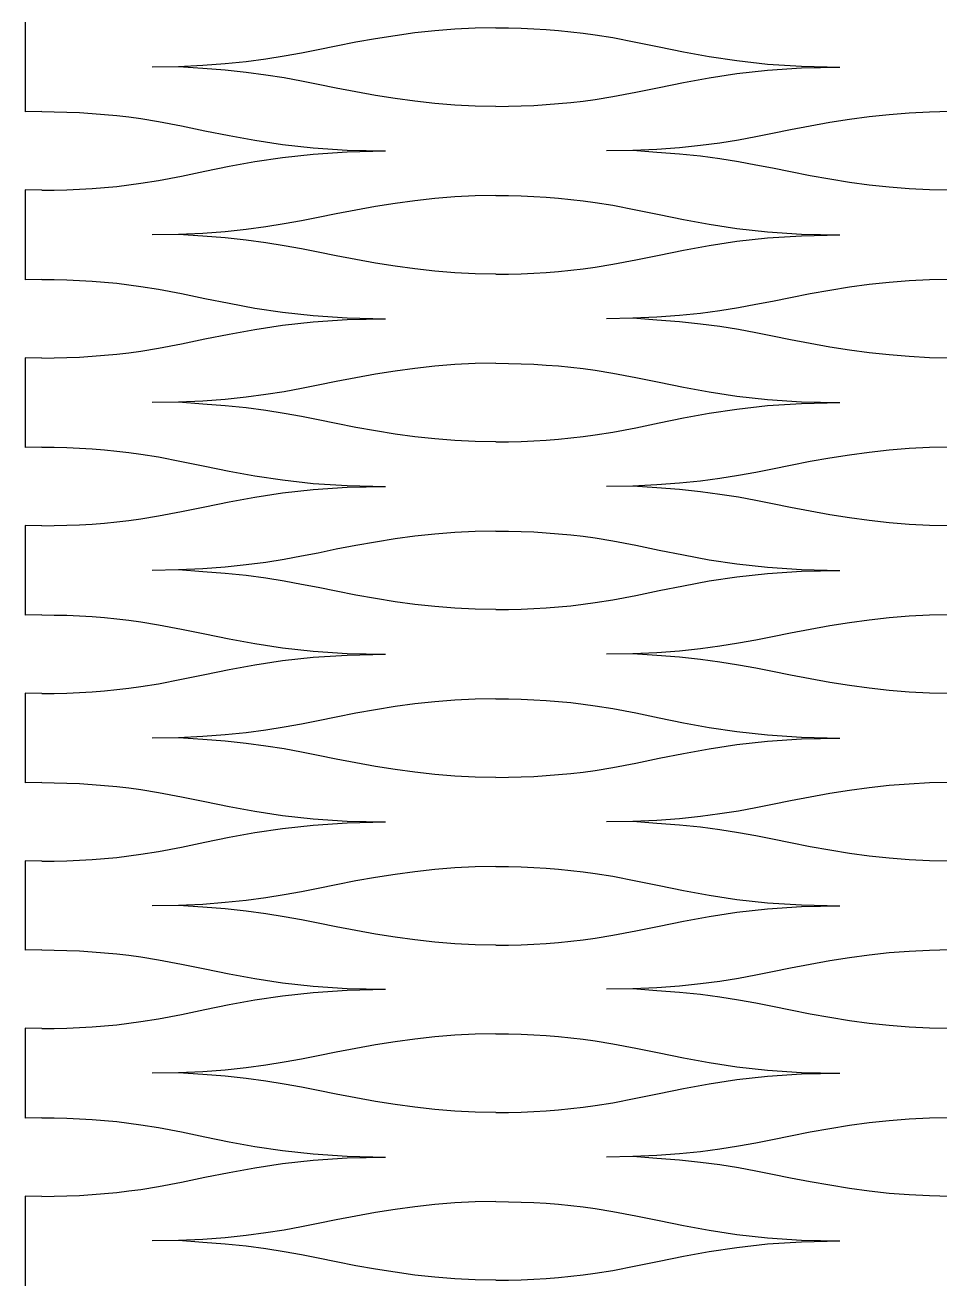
# Model space of a CAD drawing. Extents: x -52 to 52, y -74 to 74.
# Drawn here: x -52.47 to -26.3, y -36.59 to -0.6 of the extents above; entities that cross this region are included whole.
import ezdxf

# ---------------------------------------------------------------- set-up
doc = ezdxf.new("R2010")
doc.units = 0
doc.header["$MEASUREMENT"] = 0
doc.layers.get('0').update_dxf_attribs({"linetype": 'CONTINUOUS'})

msp = doc.modelspace()

# ---------------------------------------------------------------- linework, layer by layer
for p, q in [((-52.473, -0.518), (-52.473, -3.085)), ((-40.174, -0.716), (-40.749, -0.763)), ((-39.592, -0.687), (-40.174, -0.716)), ((-39, -0.677), (-39.592, -0.687)), ((-39, -0.677), (-38.639, -0.68)), ((-38.639, -0.68), (-38.278, -0.689)), ((-38.278, -0.689), (-37.918, -0.705)), ((-37.918, -0.705), (-37.56, -0.726)), ((-42.446, -0.992), (-43.007, -1.092)), ((-41.883, -0.903), (-42.446, -0.992)), ((-41.318, -0.826), (-41.883, -0.903)), ((-40.749, -0.763), (-41.318, -0.826)), ((-37.56, -0.726), (-37.205, -0.755)), ((-37.205, -0.755), (-36.854, -0.789)), ((-36.854, -0.789), (-36.506, -0.829)), ((-36.506, -0.829), (-36.163, -0.876)), ((-36.163, -0.876), (-35.659, -0.958)), ((-35.659, -0.958), (-34.996, -1.084)), ((-44.561, -1.4), (-45.061, -1.49)), ((-44.083, -1.306), (-44.561, -1.4)), ((-43.569, -1.201), (-44.083, -1.306)), ((-43.007, -1.092), (-43.569, -1.201)), ((-34.996, -1.084), (-34.328, -1.221)), ((-34.328, -1.221), (-33.636, -1.362)), ((-33.636, -1.362), (-32.901, -1.497)), ((-48.087, -1.791), (-48.839, -1.802)), ((-47.392, -1.76), (-48.087, -1.791)), ((-47.392, -1.843), (-48.087, -1.791)), ((-46.748, -1.711), (-47.392, -1.76)), ((-46.148, -1.649), (-46.748, -1.711)), ((-45.588, -1.574), (-46.148, -1.649)), ((-45.061, -1.49), (-45.588, -1.574)), ((-32.901, -1.497), (-32.105, -1.617)), ((-32.105, -1.617), (-31.229, -1.714)), ((-31.229, -1.714), (-30.254, -1.778)), ((-30.254, -1.778), (-29.161, -1.802)), ((-46.748, -1.892), (-47.392, -1.843)), ((-46.148, -1.954), (-46.748, -1.892)), ((-45.588, -2.029), (-46.148, -1.954)), ((-45.061, -2.113), (-45.588, -2.029)), ((-44.561, -2.203), (-45.061, -2.113)), ((-33.636, -2.241), (-32.901, -2.106)), ((-32.901, -2.106), (-32.105, -1.986)), ((-32.105, -1.986), (-31.229, -1.889)), ((-31.229, -1.889), (-30.254, -1.825)), ((-30.254, -1.825), (-29.161, -1.802)), ((-44.083, -2.297), (-44.561, -2.203)), ((-43.569, -2.402), (-44.083, -2.297)), ((-43.007, -2.511), (-43.569, -2.402)), ((-42.446, -2.611), (-43.007, -2.511)), ((-34.996, -2.519), (-34.328, -2.382)), ((-34.328, -2.382), (-33.636, -2.241)), ((-41.883, -2.7), (-42.446, -2.611)), ((-41.318, -2.777), (-41.883, -2.7)), ((-40.749, -2.84), (-41.318, -2.777)), ((-40.174, -2.887), (-40.749, -2.84)), ((-37.918, -2.898), (-37.56, -2.876)), ((-37.56, -2.876), (-37.205, -2.848)), ((-37.205, -2.848), (-36.854, -2.814)), ((-36.854, -2.814), (-36.506, -2.774)), ((-36.506, -2.774), (-36.163, -2.727)), ((-36.163, -2.727), (-35.659, -2.645)), ((-35.659, -2.645), (-34.996, -2.519)), ((-52, -3.076), (-52.473, -3.085)), ((-52, -3.076), (-51.639, -3.079)), ((-51.639, -3.079), (-51.278, -3.089)), ((-51.278, -3.089), (-50.918, -3.104)), ((-50.918, -3.104), (-50.56, -3.126)), ((-50.56, -3.126), (-50.205, -3.154)), ((-50.205, -3.154), (-49.854, -3.188)), ((-49.854, -3.188), (-49.506, -3.229)), ((-49.506, -3.229), (-49.163, -3.276)), ((-39.592, -2.916), (-40.174, -2.887)), ((-39, -2.926), (-39.592, -2.916)), ((-39, -2.926), (-38.639, -2.923)), ((-38.639, -2.923), (-38.278, -2.914)), ((-38.278, -2.914), (-37.918, -2.898)), ((-28.318, -3.225), (-28.883, -3.302)), ((-27.749, -3.163), (-28.318, -3.225)), ((-27.174, -3.116), (-27.749, -3.163)), ((-26.592, -3.087), (-27.174, -3.116)), ((-26, -3.076), (-26.592, -3.087)), ((-49.163, -3.276), (-48.659, -3.357)), ((-48.659, -3.357), (-47.996, -3.483)), ((-47.996, -3.483), (-47.328, -3.621)), ((-30.007, -3.491), (-30.569, -3.6)), ((-29.446, -3.391), (-30.007, -3.491)), ((-28.883, -3.302), (-29.446, -3.391)), ((-47.328, -3.621), (-46.636, -3.762)), ((-46.636, -3.762), (-45.901, -3.896)), ((-45.901, -3.896), (-45.105, -4.017)), ((-32.061, -3.89), (-32.588, -3.974)), ((-31.561, -3.799), (-32.061, -3.89)), ((-31.083, -3.705), (-31.561, -3.799)), ((-30.569, -3.6), (-31.083, -3.705)), ((-45.105, -4.017), (-44.229, -4.113)), ((-45.105, -4.386), (-44.229, -4.289)), ((-44.229, -4.113), (-43.254, -4.178)), ((-44.229, -4.289), (-43.254, -4.225)), ((-43.254, -4.178), (-42.161, -4.201)), ((-43.254, -4.225), (-42.161, -4.201)), ((-35.087, -4.19), (-35.839, -4.201)), ((-34.392, -4.159), (-35.087, -4.19)), ((-34.392, -4.243), (-35.087, -4.19)), ((-33.748, -4.111), (-34.392, -4.159)), ((-33.748, -4.291), (-34.392, -4.243)), ((-33.148, -4.048), (-33.748, -4.111)), ((-33.148, -4.354), (-33.748, -4.291)), ((-32.588, -3.974), (-33.148, -4.048)), ((-47.328, -4.781), (-46.636, -4.641)), ((-46.636, -4.641), (-45.901, -4.506)), ((-45.901, -4.506), (-45.105, -4.386)), ((-32.588, -4.429), (-33.148, -4.354)), ((-32.061, -4.513), (-32.588, -4.429)), ((-31.561, -4.603), (-32.061, -4.513)), ((-31.083, -4.697), (-31.561, -4.603)), ((-48.659, -5.045), (-47.996, -4.919)), ((-47.996, -4.919), (-47.328, -4.781)), ((-30.569, -4.802), (-31.083, -4.697)), ((-30.007, -4.911), (-30.569, -4.802)), ((-29.446, -5.011), (-30.007, -4.911)), ((-28.883, -5.1), (-29.446, -5.011)), ((-52, -5.326), (-52.473, -5.318)), ((-52.473, -5.318), (-52.473, -7.884)), ((-52, -5.326), (-51.639, -5.323)), ((-51.639, -5.323), (-51.278, -5.314)), ((-51.278, -5.314), (-50.918, -5.298)), ((-50.918, -5.298), (-50.56, -5.276)), ((-50.56, -5.276), (-50.205, -5.248)), ((-50.205, -5.248), (-49.854, -5.214)), ((-49.854, -5.214), (-49.506, -5.173)), ((-49.506, -5.173), (-49.163, -5.127)), ((-49.163, -5.127), (-48.659, -5.045)), ((-28.318, -5.177), (-28.883, -5.1)), ((-27.749, -5.24), (-28.318, -5.177)), ((-27.174, -5.286), (-27.749, -5.24)), ((-26.592, -5.316), (-27.174, -5.286)), ((-26, -5.326), (-26.592, -5.316)), ((-41.883, -5.702), (-42.446, -5.791)), ((-41.318, -5.625), (-41.883, -5.702)), ((-40.749, -5.563), (-41.318, -5.625)), ((-40.174, -5.516), (-40.749, -5.563)), ((-39.592, -5.487), (-40.174, -5.516)), ((-39, -5.476), (-39.592, -5.487)), ((-39, -5.476), (-38.639, -5.479)), ((-38.639, -5.479), (-38.278, -5.489)), ((-38.278, -5.489), (-37.918, -5.504)), ((-37.918, -5.504), (-37.56, -5.526)), ((-37.56, -5.526), (-37.205, -5.554)), ((-37.205, -5.554), (-36.854, -5.588)), ((-36.854, -5.588), (-36.506, -5.629)), ((-36.506, -5.629), (-36.163, -5.676)), ((-36.163, -5.676), (-35.659, -5.757)), ((-35.659, -5.757), (-34.996, -5.883)), ((-44.083, -6.105), (-44.561, -6.199)), ((-43.569, -6), (-44.083, -6.105)), ((-43.007, -5.891), (-43.569, -6)), ((-42.446, -5.791), (-43.007, -5.891)), ((-34.996, -5.883), (-34.328, -6.021)), ((-34.328, -6.021), (-33.636, -6.162)), ((-46.148, -6.448), (-46.748, -6.511)), ((-45.588, -6.374), (-46.148, -6.448)), ((-45.061, -6.29), (-45.588, -6.374)), ((-44.561, -6.199), (-45.061, -6.29)), ((-33.636, -6.162), (-32.901, -6.296)), ((-32.901, -6.296), (-32.105, -6.417)), ((-32.105, -6.417), (-31.229, -6.513)), ((-48.087, -6.59), (-48.839, -6.601)), ((-47.392, -6.559), (-48.087, -6.59)), ((-47.392, -6.643), (-48.087, -6.59)), ((-46.748, -6.511), (-47.392, -6.559)), ((-46.748, -6.691), (-47.392, -6.643)), ((-46.148, -6.754), (-46.748, -6.691)), ((-45.588, -6.829), (-46.148, -6.754)), ((-45.061, -6.913), (-45.588, -6.829)), ((-32.901, -6.906), (-32.105, -6.786)), ((-32.105, -6.786), (-31.229, -6.689)), ((-31.229, -6.513), (-30.254, -6.578)), ((-31.229, -6.689), (-30.254, -6.625)), ((-30.254, -6.578), (-29.161, -6.601)), ((-30.254, -6.625), (-29.161, -6.601)), ((-44.561, -7.003), (-45.061, -6.913)), ((-44.083, -7.097), (-44.561, -7.003)), ((-43.569, -7.202), (-44.083, -7.097)), ((-34.996, -7.319), (-34.328, -7.181)), ((-34.328, -7.181), (-33.636, -7.041)), ((-33.636, -7.041), (-32.901, -6.906)), ((-43.007, -7.311), (-43.569, -7.202)), ((-42.446, -7.411), (-43.007, -7.311)), ((-41.883, -7.5), (-42.446, -7.411)), ((-41.318, -7.577), (-41.883, -7.5)), ((-36.506, -7.573), (-36.163, -7.527)), ((-36.163, -7.527), (-35.659, -7.445)), ((-35.659, -7.445), (-34.996, -7.319)), ((-52, -7.876), (-52.473, -7.884)), ((-52, -7.876), (-51.639, -7.879)), ((-51.639, -7.879), (-51.278, -7.888)), ((-51.278, -7.888), (-50.918, -7.904)), ((-50.918, -7.904), (-50.56, -7.926)), ((-40.749, -7.64), (-41.318, -7.577)), ((-40.174, -7.686), (-40.749, -7.64)), ((-39.592, -7.716), (-40.174, -7.686)), ((-39, -7.726), (-39.592, -7.716)), ((-39, -7.726), (-38.639, -7.723)), ((-38.639, -7.723), (-38.278, -7.714)), ((-38.278, -7.714), (-37.918, -7.698)), ((-37.918, -7.698), (-37.56, -7.676)), ((-37.56, -7.676), (-37.205, -7.648)), ((-37.205, -7.648), (-36.854, -7.614)), ((-36.854, -7.614), (-36.506, -7.573)), ((-27.174, -7.916), (-27.749, -7.962)), ((-26.592, -7.886), (-27.174, -7.916)), ((-26, -7.876), (-26.592, -7.886)), ((-50.56, -7.926), (-50.205, -7.954)), ((-50.205, -7.954), (-49.854, -7.988)), ((-49.854, -7.988), (-49.506, -8.029)), ((-49.506, -8.029), (-49.163, -8.075)), ((-49.163, -8.075), (-48.659, -8.157)), ((-48.659, -8.157), (-47.996, -8.283)), ((-29.446, -8.191), (-30.007, -8.291)), ((-28.883, -8.102), (-29.446, -8.191)), ((-28.318, -8.025), (-28.883, -8.102)), ((-27.749, -7.962), (-28.318, -8.025)), ((-47.996, -8.283), (-47.328, -8.421)), ((-47.328, -8.421), (-46.636, -8.561)), ((-46.636, -8.561), (-45.901, -8.696)), ((-31.561, -8.599), (-32.061, -8.689)), ((-31.083, -8.505), (-31.561, -8.599)), ((-30.569, -8.4), (-31.083, -8.505)), ((-30.007, -8.291), (-30.569, -8.4)), ((-45.901, -8.696), (-45.105, -8.816)), ((-45.105, -8.816), (-44.229, -8.913)), ((-44.229, -8.913), (-43.254, -8.977)), ((-43.254, -8.977), (-42.161, -9.001)), ((-35.087, -8.99), (-35.839, -9.001)), ((-34.392, -8.959), (-35.087, -8.99)), ((-34.392, -9.043), (-35.087, -8.99)), ((-33.748, -8.911), (-34.392, -8.959)), ((-33.148, -8.848), (-33.748, -8.911)), ((-32.588, -8.773), (-33.148, -8.848)), ((-32.061, -8.689), (-32.588, -8.773)), ((-46.636, -9.44), (-45.901, -9.306)), ((-45.901, -9.306), (-45.105, -9.185)), ((-45.105, -9.185), (-44.229, -9.089)), ((-44.229, -9.089), (-43.254, -9.024)), ((-43.254, -9.024), (-42.161, -9.001)), ((-33.748, -9.091), (-34.392, -9.043)), ((-33.148, -9.154), (-33.748, -9.091)), ((-32.588, -9.228), (-33.148, -9.154)), ((-32.061, -9.312), (-32.588, -9.228)), ((-31.561, -9.403), (-32.061, -9.312)), ((-47.996, -9.719), (-47.328, -9.581)), ((-47.328, -9.581), (-46.636, -9.44)), ((-31.083, -9.497), (-31.561, -9.403)), ((-30.569, -9.602), (-31.083, -9.497)), ((-30.007, -9.711), (-30.569, -9.602)), ((-29.446, -9.811), (-30.007, -9.711)), ((-50.918, -10.098), (-50.56, -10.076)), ((-50.56, -10.076), (-50.205, -10.048)), ((-50.205, -10.048), (-49.854, -10.013)), ((-49.854, -10.013), (-49.506, -9.973)), ((-49.506, -9.973), (-49.163, -9.926)), ((-49.163, -9.926), (-48.659, -9.845)), ((-48.659, -9.845), (-47.996, -9.719)), ((-28.883, -9.9), (-29.446, -9.811)), ((-28.318, -9.977), (-28.883, -9.9)), ((-27.749, -10.039), (-28.318, -9.977)), ((-27.174, -10.086), (-27.749, -10.039)), ((-52, -10.126), (-52.473, -10.118)), ((-52.473, -10.118), (-52.473, -12.684)), ((-52, -10.126), (-51.639, -10.123)), ((-51.639, -10.123), (-51.278, -10.113)), ((-51.278, -10.113), (-50.918, -10.098)), ((-41.318, -10.425), (-41.883, -10.502)), ((-40.749, -10.362), (-41.318, -10.425)), ((-40.174, -10.316), (-40.749, -10.362)), ((-39.592, -10.286), (-40.174, -10.316)), ((-39, -10.276), (-39.592, -10.286)), ((-39, -10.276), (-38.639, -10.279)), ((-38.639, -10.279), (-38.278, -10.288)), ((-38.278, -10.288), (-37.918, -10.304)), ((-37.918, -10.304), (-37.56, -10.326)), ((-37.56, -10.326), (-37.205, -10.354)), ((-37.205, -10.354), (-36.854, -10.388)), ((-36.854, -10.388), (-36.506, -10.429)), ((-36.506, -10.429), (-36.163, -10.475)), ((-26.592, -10.116), (-27.174, -10.086)), ((-26, -10.126), (-26.592, -10.116)), ((-43.007, -10.691), (-43.569, -10.8)), ((-42.446, -10.591), (-43.007, -10.691)), ((-41.883, -10.502), (-42.446, -10.591)), ((-36.163, -10.475), (-35.659, -10.557)), ((-35.659, -10.557), (-34.996, -10.683)), ((-34.996, -10.683), (-34.328, -10.821)), ((-45.061, -11.089), (-45.588, -11.173)), ((-44.561, -10.999), (-45.061, -11.089)), ((-44.083, -10.905), (-44.561, -10.999)), ((-43.569, -10.8), (-44.083, -10.905)), ((-34.328, -10.821), (-33.636, -10.961)), ((-33.636, -10.961), (-32.901, -11.096)), ((-32.901, -11.096), (-32.105, -11.216)), ((-48.087, -11.39), (-48.839, -11.401)), ((-47.392, -11.359), (-48.087, -11.39)), ((-47.392, -11.443), (-48.087, -11.39)), ((-46.748, -11.311), (-47.392, -11.359)), ((-46.748, -11.491), (-47.392, -11.443)), ((-46.148, -11.248), (-46.748, -11.311)), ((-46.148, -11.554), (-46.748, -11.491)), ((-45.588, -11.173), (-46.148, -11.248)), ((-32.105, -11.216), (-31.229, -11.313)), ((-32.105, -11.585), (-31.229, -11.489)), ((-31.229, -11.313), (-30.254, -11.377)), ((-31.229, -11.489), (-30.254, -11.424)), ((-30.254, -11.377), (-29.161, -11.401)), ((-30.254, -11.424), (-29.161, -11.401)), ((-45.588, -11.628), (-46.148, -11.554)), ((-45.061, -11.712), (-45.588, -11.628)), ((-44.561, -11.803), (-45.061, -11.712)), ((-44.083, -11.897), (-44.561, -11.803)), ((-34.328, -11.981), (-33.636, -11.84)), ((-33.636, -11.84), (-32.901, -11.706)), ((-32.901, -11.706), (-32.105, -11.585)), ((-43.569, -12.002), (-44.083, -11.897)), ((-43.007, -12.111), (-43.569, -12.002)), ((-42.446, -12.211), (-43.007, -12.111)), ((-41.883, -12.3), (-42.446, -12.211)), ((-35.659, -12.245), (-34.996, -12.119)), ((-34.996, -12.119), (-34.328, -11.981)), ((-41.318, -12.377), (-41.883, -12.3)), ((-40.749, -12.439), (-41.318, -12.377)), ((-40.174, -12.486), (-40.749, -12.439)), ((-39.592, -12.516), (-40.174, -12.486)), ((-39, -12.526), (-39.592, -12.516)), ((-39, -12.526), (-38.639, -12.523)), ((-38.639, -12.523), (-38.278, -12.513)), ((-38.278, -12.513), (-37.918, -12.498)), ((-37.918, -12.498), (-37.56, -12.476)), ((-37.56, -12.476), (-37.205, -12.448)), ((-37.205, -12.448), (-36.854, -12.413)), ((-36.854, -12.413), (-36.506, -12.373)), ((-36.506, -12.373), (-36.163, -12.326)), ((-36.163, -12.326), (-35.659, -12.245)), ((-52, -12.676), (-52.473, -12.684)), ((-52, -12.676), (-51.639, -12.679)), ((-51.639, -12.679), (-51.278, -12.688)), ((-51.278, -12.688), (-50.918, -12.704)), ((-50.918, -12.704), (-50.56, -12.726)), ((-50.56, -12.726), (-50.205, -12.754)), ((-50.205, -12.754), (-49.854, -12.788)), ((-49.854, -12.788), (-49.506, -12.828)), ((-49.506, -12.828), (-49.163, -12.875)), ((-49.163, -12.875), (-48.659, -12.957)), ((-28.883, -12.902), (-29.446, -12.991)), ((-28.318, -12.825), (-28.883, -12.902)), ((-27.749, -12.762), (-28.318, -12.825)), ((-27.174, -12.715), (-27.749, -12.762)), ((-26.592, -12.686), (-27.174, -12.715)), ((-26, -12.676), (-26.592, -12.686)), ((-48.659, -12.957), (-47.996, -13.083)), ((-47.996, -13.083), (-47.328, -13.22)), ((-47.328, -13.22), (-46.636, -13.361)), ((-31.083, -13.305), (-31.561, -13.399)), ((-30.569, -13.2), (-31.083, -13.305)), ((-30.007, -13.091), (-30.569, -13.2)), ((-29.446, -12.991), (-30.007, -13.091)), ((-46.636, -13.361), (-45.901, -13.496)), ((-45.901, -13.496), (-45.105, -13.616)), ((-45.105, -13.616), (-44.229, -13.713)), ((-33.148, -13.648), (-33.748, -13.711)), ((-32.588, -13.573), (-33.148, -13.648)), ((-32.061, -13.489), (-32.588, -13.573)), ((-31.561, -13.399), (-32.061, -13.489)), ((-45.901, -14.105), (-45.105, -13.985)), ((-45.105, -13.985), (-44.229, -13.888)), ((-44.229, -13.713), (-43.254, -13.777)), ((-44.229, -13.888), (-43.254, -13.824)), ((-43.254, -13.777), (-42.161, -13.801)), ((-43.254, -13.824), (-42.161, -13.801)), ((-35.087, -13.79), (-35.839, -13.801)), ((-34.392, -13.759), (-35.087, -13.79)), ((-34.392, -13.842), (-35.087, -13.79)), ((-33.748, -13.711), (-34.392, -13.759)), ((-33.748, -13.891), (-34.392, -13.842)), ((-33.148, -13.953), (-33.748, -13.891)), ((-32.588, -14.028), (-33.148, -13.953)), ((-32.061, -14.112), (-32.588, -14.028)), ((-47.996, -14.518), (-47.328, -14.381)), ((-47.328, -14.381), (-46.636, -14.24)), ((-46.636, -14.24), (-45.901, -14.105)), ((-31.561, -14.202), (-32.061, -14.112)), ((-31.083, -14.296), (-31.561, -14.202)), ((-30.569, -14.401), (-31.083, -14.296)), ((-49.506, -14.773), (-49.163, -14.726)), ((-49.163, -14.726), (-48.659, -14.644)), ((-48.659, -14.644), (-47.996, -14.518)), ((-30.007, -14.51), (-30.569, -14.401)), ((-29.446, -14.61), (-30.007, -14.51)), ((-28.883, -14.699), (-29.446, -14.61)), ((-28.318, -14.776), (-28.883, -14.699)), ((-52, -14.925), (-52.473, -14.917)), ((-52.473, -14.917), (-52.473, -17.484)), ((-52, -14.925), (-51.639, -14.922)), ((-51.639, -14.922), (-51.278, -14.913)), ((-51.278, -14.913), (-50.918, -14.897)), ((-50.918, -14.897), (-50.56, -14.876)), ((-50.56, -14.876), (-50.205, -14.847)), ((-50.205, -14.847), (-49.854, -14.813)), ((-49.854, -14.813), (-49.506, -14.773)), ((-39.592, -15.086), (-40.174, -15.115)), ((-39, -15.076), (-39.592, -15.086)), ((-39, -15.076), (-38.639, -15.079)), ((-38.639, -15.079), (-38.278, -15.088)), ((-38.278, -15.088), (-37.918, -15.104)), ((-37.918, -15.104), (-37.56, -15.126)), ((-27.749, -14.839), (-28.318, -14.776)), ((-27.174, -14.886), (-27.749, -14.839)), ((-26.592, -14.915), (-27.174, -14.886)), ((-26, -14.925), (-26.592, -14.915)), ((-42.446, -15.391), (-43.007, -15.491)), ((-41.883, -15.302), (-42.446, -15.391)), ((-41.318, -15.225), (-41.883, -15.302)), ((-40.749, -15.162), (-41.318, -15.225)), ((-40.174, -15.115), (-40.749, -15.162)), ((-37.56, -15.126), (-37.205, -15.154)), ((-37.205, -15.154), (-36.854, -15.188)), ((-36.854, -15.188), (-36.506, -15.228)), ((-36.506, -15.228), (-36.163, -15.275)), ((-36.163, -15.275), (-35.659, -15.357)), ((-35.659, -15.357), (-34.996, -15.483)), ((-44.561, -15.799), (-45.061, -15.889)), ((-44.083, -15.705), (-44.561, -15.799)), ((-43.569, -15.6), (-44.083, -15.705)), ((-43.007, -15.491), (-43.569, -15.6)), ((-34.996, -15.483), (-34.328, -15.62)), ((-34.328, -15.62), (-33.636, -15.761)), ((-33.636, -15.761), (-32.901, -15.896)), ((-48.087, -16.19), (-48.839, -16.201)), ((-47.392, -16.159), (-48.087, -16.19)), ((-47.392, -16.242), (-48.087, -16.19)), ((-46.748, -16.111), (-47.392, -16.159)), ((-46.148, -16.048), (-46.748, -16.111)), ((-45.588, -15.973), (-46.148, -16.048)), ((-45.061, -15.889), (-45.588, -15.973)), ((-32.901, -15.896), (-32.105, -16.016)), ((-32.105, -16.016), (-31.229, -16.113)), ((-31.229, -16.113), (-30.254, -16.177)), ((-30.254, -16.177), (-29.161, -16.201)), ((-46.748, -16.291), (-47.392, -16.242)), ((-46.148, -16.353), (-46.748, -16.291)), ((-45.588, -16.428), (-46.148, -16.353)), ((-45.061, -16.512), (-45.588, -16.428)), ((-44.561, -16.602), (-45.061, -16.512)), ((-33.636, -16.64), (-32.901, -16.505)), ((-32.901, -16.505), (-32.105, -16.385)), ((-32.105, -16.385), (-31.229, -16.288)), ((-31.229, -16.288), (-30.254, -16.224)), ((-30.254, -16.224), (-29.161, -16.201)), ((-44.083, -16.696), (-44.561, -16.602)), ((-43.569, -16.801), (-44.083, -16.696)), ((-43.007, -16.91), (-43.569, -16.801)), ((-42.446, -17.01), (-43.007, -16.91)), ((-34.996, -16.918), (-34.328, -16.781)), ((-34.328, -16.781), (-33.636, -16.64)), ((-41.883, -17.099), (-42.446, -17.01)), ((-41.318, -17.176), (-41.883, -17.099)), ((-40.749, -17.239), (-41.318, -17.176)), ((-40.174, -17.286), (-40.749, -17.239)), ((-37.56, -17.276), (-37.205, -17.247)), ((-37.205, -17.247), (-36.854, -17.213)), ((-36.854, -17.213), (-36.506, -17.173)), ((-36.506, -17.173), (-36.163, -17.126)), ((-36.163, -17.126), (-35.659, -17.044)), ((-35.659, -17.044), (-34.996, -16.918)), ((-52, -17.475), (-52.473, -17.484)), ((-52, -17.475), (-51.639, -17.479)), ((-51.639, -17.479), (-51.278, -17.488)), ((-51.278, -17.488), (-50.918, -17.503)), ((-50.918, -17.503), (-50.56, -17.525)), ((-50.56, -17.525), (-50.205, -17.553)), ((-50.205, -17.553), (-49.854, -17.587)), ((-49.854, -17.587), (-49.506, -17.628)), ((-49.506, -17.628), (-49.163, -17.675)), ((-39.592, -17.315), (-40.174, -17.286)), ((-39, -17.325), (-39.592, -17.315)), ((-39, -17.325), (-38.639, -17.322)), ((-38.639, -17.322), (-38.278, -17.313)), ((-38.278, -17.313), (-37.918, -17.297)), ((-37.918, -17.297), (-37.56, -17.276)), ((-28.318, -17.625), (-28.883, -17.701)), ((-27.749, -17.562), (-28.318, -17.625)), ((-27.174, -17.515), (-27.749, -17.562)), ((-26.592, -17.486), (-27.174, -17.515)), ((-26, -17.475), (-26.592, -17.486)), ((-49.163, -17.675), (-48.659, -17.756)), ((-48.659, -17.756), (-47.996, -17.882)), ((-47.996, -17.882), (-47.328, -18.02)), ((-30.007, -17.89), (-30.569, -17.999)), ((-29.446, -17.791), (-30.007, -17.89)), ((-28.883, -17.701), (-29.446, -17.791)), ((-47.328, -18.02), (-46.636, -18.161)), ((-46.636, -18.161), (-45.901, -18.295)), ((-45.901, -18.295), (-45.105, -18.416)), ((-32.061, -18.289), (-32.588, -18.373)), ((-31.561, -18.198), (-32.061, -18.289)), ((-31.083, -18.104), (-31.561, -18.198)), ((-30.569, -17.999), (-31.083, -18.104)), ((-45.105, -18.416), (-44.229, -18.512)), ((-45.105, -18.785), (-44.229, -18.688)), ((-44.229, -18.512), (-43.254, -18.577)), ((-44.229, -18.688), (-43.254, -18.624)), ((-43.254, -18.577), (-42.161, -18.6)), ((-43.254, -18.624), (-42.161, -18.6)), ((-35.087, -18.589), (-35.839, -18.6)), ((-34.392, -18.558), (-35.087, -18.589)), ((-34.392, -18.642), (-35.087, -18.589)), ((-33.748, -18.51), (-34.392, -18.558)), ((-33.748, -18.69), (-34.392, -18.642)), ((-33.148, -18.447), (-33.748, -18.51)), ((-33.148, -18.753), (-33.748, -18.69)), ((-32.588, -18.373), (-33.148, -18.447)), ((-47.328, -19.18), (-46.636, -19.04)), ((-46.636, -19.04), (-45.901, -18.905)), ((-45.901, -18.905), (-45.105, -18.785)), ((-32.588, -18.828), (-33.148, -18.753)), ((-32.061, -18.912), (-32.588, -18.828)), ((-31.561, -19.002), (-32.061, -18.912)), ((-31.083, -19.096), (-31.561, -19.002)), ((-48.659, -19.444), (-47.996, -19.318)), ((-47.996, -19.318), (-47.328, -19.18)), ((-30.569, -19.201), (-31.083, -19.096)), ((-30.007, -19.31), (-30.569, -19.201)), ((-29.446, -19.41), (-30.007, -19.31)), ((-28.883, -19.499), (-29.446, -19.41)), ((-52, -19.725), (-52.473, -19.717)), ((-52.473, -19.717), (-52.473, -22.283)), ((-52, -19.725), (-51.639, -19.722)), ((-51.639, -19.722), (-51.278, -19.713)), ((-51.278, -19.713), (-50.918, -19.697)), ((-50.918, -19.697), (-50.56, -19.675)), ((-50.56, -19.675), (-50.205, -19.647)), ((-50.205, -19.647), (-49.854, -19.613)), ((-49.854, -19.613), (-49.506, -19.572)), ((-49.506, -19.572), (-49.163, -19.526)), ((-49.163, -19.526), (-48.659, -19.444)), ((-28.318, -19.576), (-28.883, -19.499)), ((-27.749, -19.639), (-28.318, -19.576)), ((-27.174, -19.686), (-27.749, -19.639)), ((-26.592, -19.715), (-27.174, -19.686)), ((-26, -19.725), (-26.592, -19.715)), ((-41.883, -20.101), (-42.446, -20.191)), ((-41.318, -20.025), (-41.883, -20.101)), ((-40.749, -19.962), (-41.318, -20.025)), ((-40.174, -19.915), (-40.749, -19.962)), ((-39.592, -19.886), (-40.174, -19.915)), ((-39, -19.875), (-39.592, -19.886)), ((-39, -19.875), (-38.639, -19.879)), ((-38.639, -19.879), (-38.278, -19.888)), ((-38.278, -19.888), (-37.918, -19.903)), ((-37.918, -19.903), (-37.56, -19.925)), ((-37.56, -19.925), (-37.205, -19.953)), ((-37.205, -19.953), (-36.854, -19.987)), ((-36.854, -19.987), (-36.506, -20.028)), ((-36.506, -20.028), (-36.163, -20.075)), ((-36.163, -20.075), (-35.659, -20.156)), ((-44.083, -20.504), (-44.561, -20.598)), ((-43.569, -20.399), (-44.083, -20.504)), ((-43.007, -20.29), (-43.569, -20.399)), ((-42.446, -20.191), (-43.007, -20.29)), ((-35.659, -20.156), (-34.996, -20.282)), ((-34.996, -20.282), (-34.328, -20.42)), ((-34.328, -20.42), (-33.636, -20.561)), ((-46.148, -20.847), (-46.748, -20.91)), ((-45.588, -20.773), (-46.148, -20.847)), ((-45.061, -20.689), (-45.588, -20.773)), ((-44.561, -20.598), (-45.061, -20.689)), ((-33.636, -20.561), (-32.901, -20.695)), ((-32.901, -20.695), (-32.105, -20.816)), ((-32.105, -20.816), (-31.229, -20.912)), ((-48.087, -20.989), (-48.839, -21)), ((-47.392, -20.958), (-48.087, -20.989)), ((-47.392, -21.042), (-48.087, -20.989)), ((-46.748, -20.91), (-47.392, -20.958)), ((-46.748, -21.09), (-47.392, -21.042)), ((-46.148, -21.153), (-46.748, -21.09)), ((-45.588, -21.228), (-46.148, -21.153)), ((-45.061, -21.312), (-45.588, -21.228)), ((-32.901, -21.305), (-32.105, -21.185)), ((-32.105, -21.185), (-31.229, -21.088)), ((-31.229, -20.912), (-30.254, -20.977)), ((-31.229, -21.088), (-30.254, -21.024)), ((-30.254, -20.977), (-29.161, -21)), ((-30.254, -21.024), (-29.161, -21)), ((-44.561, -21.402), (-45.061, -21.312)), ((-44.083, -21.496), (-44.561, -21.402)), ((-43.569, -21.601), (-44.083, -21.496)), ((-34.996, -21.718), (-34.328, -21.58)), ((-34.328, -21.58), (-33.636, -21.44)), ((-33.636, -21.44), (-32.901, -21.305)), ((-43.007, -21.71), (-43.569, -21.601)), ((-42.446, -21.81), (-43.007, -21.71)), ((-41.883, -21.899), (-42.446, -21.81)), ((-41.318, -21.976), (-41.883, -21.899)), ((-36.506, -21.972), (-36.163, -21.926)), ((-36.163, -21.926), (-35.659, -21.844)), ((-35.659, -21.844), (-34.996, -21.718)), ((-52, -22.275), (-52.473, -22.283)), ((-52, -22.275), (-51.639, -22.278)), ((-51.639, -22.278), (-51.278, -22.288)), ((-51.278, -22.288), (-50.918, -22.303)), ((-50.918, -22.303), (-50.56, -22.325)), ((-40.749, -22.039), (-41.318, -21.976)), ((-40.174, -22.086), (-40.749, -22.039)), ((-39.592, -22.115), (-40.174, -22.086)), ((-39, -22.125), (-39.592, -22.115)), ((-39, -22.125), (-38.639, -22.122)), ((-38.639, -22.122), (-38.278, -22.113)), ((-38.278, -22.113), (-37.918, -22.097)), ((-37.918, -22.097), (-37.56, -22.075)), ((-37.56, -22.075), (-37.205, -22.047)), ((-37.205, -22.047), (-36.854, -22.013)), ((-36.854, -22.013), (-36.506, -21.972)), ((-26.592, -22.285), (-27.174, -22.315)), ((-26, -22.275), (-26.592, -22.285)), ((-50.56, -22.325), (-50.205, -22.353)), ((-50.205, -22.353), (-49.854, -22.387)), ((-49.854, -22.387), (-49.506, -22.428)), ((-49.506, -22.428), (-49.163, -22.474)), ((-49.163, -22.474), (-48.659, -22.556)), ((-48.659, -22.556), (-47.996, -22.682)), ((-29.446, -22.59), (-30.007, -22.69)), ((-28.883, -22.501), (-29.446, -22.59)), ((-28.318, -22.424), (-28.883, -22.501)), ((-27.749, -22.362), (-28.318, -22.424)), ((-27.174, -22.315), (-27.749, -22.362)), ((-47.996, -22.682), (-47.328, -22.82)), ((-47.328, -22.82), (-46.636, -22.96)), ((-46.636, -22.96), (-45.901, -23.095)), ((-31.561, -22.998), (-32.061, -23.089)), ((-31.083, -22.904), (-31.561, -22.998)), ((-30.569, -22.799), (-31.083, -22.904)), ((-30.007, -22.69), (-30.569, -22.799)), ((-45.901, -23.095), (-45.105, -23.215)), ((-45.105, -23.215), (-44.229, -23.312)), ((-44.229, -23.312), (-43.254, -23.376)), ((-43.254, -23.376), (-42.161, -23.4)), ((-35.087, -23.389), (-35.839, -23.4)), ((-34.392, -23.358), (-35.087, -23.389)), ((-34.392, -23.442), (-35.087, -23.389)), ((-33.748, -23.31), (-34.392, -23.358)), ((-33.148, -23.247), (-33.748, -23.31)), ((-32.588, -23.172), (-33.148, -23.247)), ((-32.061, -23.089), (-32.588, -23.172)), ((-46.636, -23.839), (-45.901, -23.705)), ((-45.901, -23.705), (-45.105, -23.585)), ((-45.105, -23.585), (-44.229, -23.488)), ((-44.229, -23.488), (-43.254, -23.423)), ((-43.254, -23.423), (-42.161, -23.4)), ((-33.748, -23.49), (-34.392, -23.442)), ((-33.148, -23.553), (-33.748, -23.49)), ((-32.588, -23.627), (-33.148, -23.553)), ((-32.061, -23.711), (-32.588, -23.627)), ((-31.561, -23.802), (-32.061, -23.711)), ((-47.996, -24.118), (-47.328, -23.98)), ((-47.328, -23.98), (-46.636, -23.839)), ((-31.083, -23.896), (-31.561, -23.802)), ((-30.569, -24.001), (-31.083, -23.896)), ((-30.007, -24.11), (-30.569, -24.001)), ((-29.446, -24.21), (-30.007, -24.11)), ((-50.56, -24.475), (-50.205, -24.447)), ((-50.205, -24.447), (-49.854, -24.413)), ((-49.854, -24.413), (-49.506, -24.372)), ((-49.506, -24.372), (-49.163, -24.325)), ((-49.163, -24.325), (-48.659, -24.244)), ((-48.659, -24.244), (-47.996, -24.118)), ((-28.883, -24.299), (-29.446, -24.21)), ((-28.318, -24.376), (-28.883, -24.299)), ((-27.749, -24.438), (-28.318, -24.376)), ((-27.174, -24.485), (-27.749, -24.438)), ((-52, -24.525), (-52.473, -24.517)), ((-52.473, -24.517), (-52.473, -27.072)), ((-52, -24.525), (-51.639, -24.522)), ((-51.639, -24.522), (-51.278, -24.512)), ((-51.278, -24.512), (-50.918, -24.497)), ((-50.918, -24.497), (-50.56, -24.475)), ((-41.318, -24.824), (-41.883, -24.901)), ((-40.749, -24.762), (-41.318, -24.824)), ((-40.174, -24.715), (-40.749, -24.762)), ((-39.592, -24.685), (-40.174, -24.715)), ((-39, -24.675), (-39.592, -24.685)), ((-39, -24.675), (-38.639, -24.678)), ((-38.639, -24.678), (-38.278, -24.688)), ((-38.278, -24.688), (-37.918, -24.703)), ((-37.918, -24.703), (-37.56, -24.725)), ((-37.56, -24.725), (-37.205, -24.753)), ((-37.205, -24.753), (-36.854, -24.787)), ((-36.854, -24.787), (-36.506, -24.828)), ((-36.506, -24.828), (-36.163, -24.874)), ((-26.592, -24.515), (-27.174, -24.485)), ((-26, -24.525), (-26.592, -24.515)), ((-43.007, -25.09), (-43.569, -25.199)), ((-42.446, -24.99), (-43.007, -25.09)), ((-41.883, -24.901), (-42.446, -24.99)), ((-36.163, -24.874), (-35.659, -24.956)), ((-35.659, -24.956), (-34.996, -25.082)), ((-34.996, -25.082), (-34.328, -25.22)), ((-45.061, -25.489), (-45.588, -25.572)), ((-44.561, -25.398), (-45.061, -25.489)), ((-44.083, -25.304), (-44.561, -25.398)), ((-43.569, -25.199), (-44.083, -25.304)), ((-34.328, -25.22), (-33.636, -25.36)), ((-33.636, -25.36), (-32.901, -25.495)), ((-32.901, -25.495), (-32.105, -25.615)), ((-48.087, -25.789), (-48.839, -25.8)), ((-47.392, -25.758), (-48.087, -25.789)), ((-47.392, -25.842), (-48.087, -25.789)), ((-46.748, -25.71), (-47.392, -25.758)), ((-46.748, -25.89), (-47.392, -25.842)), ((-46.148, -25.647), (-46.748, -25.71)), ((-46.148, -25.953), (-46.748, -25.89)), ((-45.588, -25.572), (-46.148, -25.647)), ((-32.105, -25.615), (-31.229, -25.712)), ((-32.105, -25.985), (-31.229, -25.888)), ((-31.229, -25.712), (-30.254, -25.776)), ((-31.229, -25.888), (-30.254, -25.823)), ((-30.254, -25.776), (-29.161, -25.8)), ((-30.254, -25.823), (-29.161, -25.8)), ((-45.588, -26.027), (-46.148, -25.953)), ((-45.061, -26.111), (-45.588, -26.027)), ((-44.561, -26.202), (-45.061, -26.111)), ((-44.083, -26.296), (-44.561, -26.202)), ((-34.328, -26.38), (-33.636, -26.239)), ((-33.636, -26.239), (-32.901, -26.105)), ((-32.901, -26.105), (-32.105, -25.985)), ((-43.569, -26.401), (-44.083, -26.296)), ((-43.007, -26.51), (-43.569, -26.401)), ((-42.446, -26.61), (-43.007, -26.51)), ((-41.883, -26.699), (-42.446, -26.61)), ((-35.659, -26.644), (-34.996, -26.518)), ((-34.996, -26.518), (-34.328, -26.38)), ((-41.318, -26.776), (-41.883, -26.699)), ((-40.749, -26.838), (-41.318, -26.776)), ((-40.174, -26.885), (-40.749, -26.838)), ((-39.592, -26.915), (-40.174, -26.885)), ((-39, -26.925), (-39.592, -26.915)), ((-39, -26.925), (-38.639, -26.922)), ((-38.639, -26.922), (-38.278, -26.912)), ((-38.278, -26.912), (-37.918, -26.897)), ((-37.918, -26.897), (-37.56, -26.875)), ((-37.56, -26.875), (-37.205, -26.847)), ((-37.205, -26.847), (-36.854, -26.813)), ((-36.854, -26.813), (-36.506, -26.772)), ((-36.506, -26.772), (-36.163, -26.725)), ((-36.163, -26.725), (-35.659, -26.644)), ((-52, -27.064), (-52.473, -27.072)), ((-52, -27.064), (-51.639, -27.067)), ((-51.639, -27.067), (-51.278, -27.076)), ((-51.278, -27.076), (-50.918, -27.092)), ((-50.918, -27.092), (-50.56, -27.114)), ((-50.56, -27.114), (-50.205, -27.142)), ((-50.205, -27.142), (-49.854, -27.176)), ((-49.854, -27.176), (-49.506, -27.216)), ((-49.506, -27.216), (-49.163, -27.263)), ((-49.163, -27.263), (-48.659, -27.345)), ((-48.659, -27.345), (-47.996, -27.471)), ((-28.883, -27.29), (-29.446, -27.379)), ((-28.318, -27.213), (-28.883, -27.29)), ((-27.749, -27.15), (-28.318, -27.213)), ((-27.174, -27.103), (-27.749, -27.15)), ((-26.592, -27.074), (-27.174, -27.103)), ((-26, -27.064), (-26.592, -27.074)), ((-47.996, -27.471), (-47.328, -27.608)), ((-47.328, -27.608), (-46.636, -27.749)), ((-31.083, -27.693), (-31.561, -27.787)), ((-30.569, -27.588), (-31.083, -27.693)), ((-30.007, -27.479), (-30.569, -27.588)), ((-29.446, -27.379), (-30.007, -27.479)), ((-46.636, -27.749), (-45.901, -27.884)), ((-45.901, -27.884), (-45.105, -28.004)), ((-45.105, -28.004), (-44.229, -28.101)), ((-33.148, -28.036), (-33.748, -28.099)), ((-32.588, -27.961), (-33.148, -28.036)), ((-32.061, -27.877), (-32.588, -27.961)), ((-31.561, -27.787), (-32.061, -27.877)), ((-45.901, -28.493), (-45.105, -28.373)), ((-45.105, -28.373), (-44.229, -28.277)), ((-44.229, -28.101), (-43.254, -28.165)), ((-44.229, -28.277), (-43.254, -28.212)), ((-43.254, -28.165), (-42.161, -28.189)), ((-43.254, -28.212), (-42.161, -28.189)), ((-35.087, -28.178), (-35.839, -28.189)), ((-34.392, -28.147), (-35.087, -28.178)), ((-34.392, -28.23), (-35.087, -28.178)), ((-33.748, -28.099), (-34.392, -28.147)), ((-33.748, -28.279), (-34.392, -28.23)), ((-33.148, -28.341), (-33.748, -28.279)), ((-32.588, -28.416), (-33.148, -28.341)), ((-32.061, -28.5), (-32.588, -28.416)), ((-47.996, -28.907), (-47.328, -28.769)), ((-47.328, -28.769), (-46.636, -28.628)), ((-46.636, -28.628), (-45.901, -28.493)), ((-31.561, -28.59), (-32.061, -28.5)), ((-31.083, -28.685), (-31.561, -28.59)), ((-30.569, -28.789), (-31.083, -28.685)), ((-49.506, -29.161), (-49.163, -29.114)), ((-49.163, -29.114), (-48.659, -29.033)), ((-48.659, -29.033), (-47.996, -28.907)), ((-30.007, -28.898), (-30.569, -28.789)), ((-29.446, -28.998), (-30.007, -28.898)), ((-28.883, -29.088), (-29.446, -28.998)), ((-28.318, -29.164), (-28.883, -29.088)), ((-52, -29.314), (-52.473, -29.305)), ((-52.473, -29.305), (-52.473, -31.872)), ((-52, -29.314), (-51.639, -29.31)), ((-51.639, -29.31), (-51.278, -29.301)), ((-51.278, -29.301), (-50.918, -29.285)), ((-50.918, -29.285), (-50.56, -29.264)), ((-50.56, -29.264), (-50.205, -29.236)), ((-50.205, -29.236), (-49.854, -29.201)), ((-49.854, -29.201), (-49.506, -29.161)), ((-40.174, -29.503), (-40.749, -29.55)), ((-39.592, -29.474), (-40.174, -29.503)), ((-39, -29.464), (-39.592, -29.474)), ((-39, -29.464), (-38.639, -29.467)), ((-38.639, -29.467), (-38.278, -29.476)), ((-38.278, -29.476), (-37.918, -29.492)), ((-37.918, -29.492), (-37.56, -29.514)), ((-27.749, -29.227), (-28.318, -29.164)), ((-27.174, -29.274), (-27.749, -29.227)), ((-26.592, -29.303), (-27.174, -29.274)), ((-26, -29.314), (-26.592, -29.303)), ((-42.446, -29.779), (-43.007, -29.879)), ((-41.883, -29.69), (-42.446, -29.779)), ((-41.318, -29.613), (-41.883, -29.69)), ((-40.749, -29.55), (-41.318, -29.613)), ((-37.56, -29.514), (-37.205, -29.542)), ((-37.205, -29.542), (-36.854, -29.576)), ((-36.854, -29.576), (-36.506, -29.616)), ((-36.506, -29.616), (-36.163, -29.663)), ((-36.163, -29.663), (-35.659, -29.745)), ((-35.659, -29.745), (-34.996, -29.871)), ((-44.561, -30.187), (-45.061, -30.277)), ((-44.083, -30.093), (-44.561, -30.187)), ((-43.569, -29.988), (-44.083, -30.093)), ((-43.007, -29.879), (-43.569, -29.988)), ((-34.996, -29.871), (-34.328, -30.008)), ((-34.328, -30.008), (-33.636, -30.149)), ((-33.636, -30.149), (-32.901, -30.284)), ((-48.087, -30.578), (-48.839, -30.589)), ((-47.392, -30.547), (-48.087, -30.578)), ((-47.392, -30.63), (-48.087, -30.578)), ((-46.748, -30.499), (-47.392, -30.547)), ((-46.148, -30.436), (-46.748, -30.499)), ((-45.588, -30.361), (-46.148, -30.436)), ((-45.061, -30.277), (-45.588, -30.361)), ((-32.901, -30.284), (-32.105, -30.404)), ((-32.105, -30.404), (-31.229, -30.501)), ((-31.229, -30.501), (-30.254, -30.565)), ((-30.254, -30.565), (-29.161, -30.589)), ((-30.254, -30.612), (-29.161, -30.589)), ((-46.748, -30.679), (-47.392, -30.63)), ((-46.148, -30.741), (-46.748, -30.679)), ((-45.588, -30.816), (-46.148, -30.741)), ((-45.061, -30.9), (-45.588, -30.816)), ((-44.561, -30.99), (-45.061, -30.9)), ((-33.636, -31.028), (-32.901, -30.893)), ((-32.901, -30.893), (-32.105, -30.773)), ((-32.105, -30.773), (-31.229, -30.677)), ((-31.229, -30.677), (-30.254, -30.612)), ((-44.083, -31.085), (-44.561, -30.99)), ((-43.569, -31.189), (-44.083, -31.085)), ((-43.007, -31.298), (-43.569, -31.189)), ((-42.446, -31.398), (-43.007, -31.298)), ((-35.659, -31.433), (-34.996, -31.307)), ((-34.996, -31.307), (-34.328, -31.169)), ((-34.328, -31.169), (-33.636, -31.028)), ((-41.883, -31.488), (-42.446, -31.398)), ((-41.318, -31.564), (-41.883, -31.488)), ((-40.749, -31.627), (-41.318, -31.564)), ((-40.174, -31.674), (-40.749, -31.627)), ((-37.918, -31.685), (-37.56, -31.664)), ((-37.56, -31.664), (-37.205, -31.636)), ((-37.205, -31.636), (-36.854, -31.601)), ((-36.854, -31.601), (-36.506, -31.561)), ((-36.506, -31.561), (-36.163, -31.514)), ((-36.163, -31.514), (-35.659, -31.433)), ((-52, -31.864), (-52.473, -31.872)), ((-52, -31.864), (-51.639, -31.867)), ((-51.639, -31.867), (-51.278, -31.876)), ((-51.278, -31.876), (-50.918, -31.892)), ((-50.918, -31.892), (-50.56, -31.913)), ((-50.56, -31.913), (-50.205, -31.941)), ((-50.205, -31.941), (-49.854, -31.976)), ((-49.854, -31.976), (-49.506, -32.016)), ((-49.506, -32.016), (-49.163, -32.063)), ((-39.592, -31.703), (-40.174, -31.674)), ((-39, -31.714), (-39.592, -31.703)), ((-39, -31.714), (-38.639, -31.71)), ((-38.639, -31.71), (-38.278, -31.701)), ((-38.278, -31.701), (-37.918, -31.685)), ((-28.318, -32.013), (-28.883, -32.089)), ((-27.749, -31.95), (-28.318, -32.013)), ((-27.174, -31.903), (-27.749, -31.95)), ((-26.592, -31.874), (-27.174, -31.903)), ((-26, -31.864), (-26.592, -31.874)), ((-49.163, -32.063), (-48.659, -32.144)), ((-48.659, -32.144), (-47.996, -32.27)), ((-47.996, -32.27), (-47.328, -32.408)), ((-30.569, -32.388), (-31.083, -32.493)), ((-30.007, -32.279), (-30.569, -32.388)), ((-29.446, -32.179), (-30.007, -32.279)), ((-28.883, -32.089), (-29.446, -32.179)), ((-47.328, -32.408), (-46.636, -32.549)), ((-46.636, -32.549), (-45.901, -32.684)), ((-45.901, -32.684), (-45.105, -32.804)), ((-32.061, -32.677), (-32.588, -32.761)), ((-31.561, -32.587), (-32.061, -32.677)), ((-31.083, -32.493), (-31.561, -32.587)), ((-45.105, -32.804), (-44.229, -32.9)), ((-45.105, -33.173), (-44.229, -33.076)), ((-44.229, -32.9), (-43.254, -32.965)), ((-44.229, -33.076), (-43.254, -33.012)), ((-43.254, -32.965), (-42.161, -32.988)), ((-43.254, -33.012), (-42.161, -32.988)), ((-35.087, -32.977), (-35.839, -32.988)), ((-34.392, -32.947), (-35.087, -32.977)), ((-34.392, -33.03), (-35.087, -32.977)), ((-33.748, -32.898), (-34.392, -32.947)), ((-33.748, -33.078), (-34.392, -33.03)), ((-33.148, -32.836), (-33.748, -32.898)), ((-33.148, -33.141), (-33.748, -33.078)), ((-32.588, -32.761), (-33.148, -32.836)), ((-47.328, -33.569), (-46.636, -33.428)), ((-46.636, -33.428), (-45.901, -33.293)), ((-45.901, -33.293), (-45.105, -33.173)), ((-32.588, -33.216), (-33.148, -33.141)), ((-32.061, -33.3), (-32.588, -33.216)), ((-31.561, -33.39), (-32.061, -33.3)), ((-31.083, -33.484), (-31.561, -33.39)), ((-48.659, -33.832), (-47.996, -33.706)), ((-47.996, -33.706), (-47.328, -33.569)), ((-30.569, -33.589), (-31.083, -33.484)), ((-30.007, -33.698), (-30.569, -33.589)), ((-29.446, -33.798), (-30.007, -33.698)), ((-28.883, -33.887), (-29.446, -33.798)), ((-52, -34.113), (-52.473, -34.105)), ((-52.473, -34.105), (-52.473, -36.671)), ((-52, -34.113), (-51.639, -34.11)), ((-51.639, -34.11), (-51.278, -34.101)), ((-51.278, -34.101), (-50.918, -34.085)), ((-50.918, -34.085), (-50.56, -34.063)), ((-50.56, -34.063), (-50.205, -34.035)), ((-50.205, -34.035), (-49.854, -34.001)), ((-49.854, -34.001), (-49.506, -33.96)), ((-49.506, -33.96), (-49.163, -33.914)), ((-49.163, -33.914), (-48.659, -33.832)), ((-28.318, -33.964), (-28.883, -33.887)), ((-27.749, -34.027), (-28.318, -33.964)), ((-27.174, -34.074), (-27.749, -34.027)), ((-26.592, -34.103), (-27.174, -34.074)), ((-26, -34.113), (-26.592, -34.103)), ((-41.883, -34.489), (-42.446, -34.579)), ((-41.318, -34.413), (-41.883, -34.489)), ((-40.749, -34.35), (-41.318, -34.413)), ((-40.174, -34.303), (-40.749, -34.35)), ((-39.592, -34.274), (-40.174, -34.303)), ((-39, -34.264), (-39.592, -34.274)), ((-39, -34.264), (-38.639, -34.267)), ((-38.639, -34.267), (-38.278, -34.276)), ((-38.278, -34.276), (-37.918, -34.292)), ((-37.918, -34.292), (-37.56, -34.313)), ((-37.56, -34.313), (-37.205, -34.341)), ((-37.205, -34.341), (-36.854, -34.376)), ((-36.854, -34.376), (-36.506, -34.416)), ((-36.506, -34.416), (-36.163, -34.463)), ((-36.163, -34.463), (-35.659, -34.544)), ((-35.659, -34.544), (-34.996, -34.67)), ((-44.083, -34.893), (-44.561, -34.987)), ((-43.569, -34.788), (-44.083, -34.893)), ((-43.007, -34.679), (-43.569, -34.788)), ((-42.446, -34.579), (-43.007, -34.679)), ((-34.996, -34.67), (-34.328, -34.808)), ((-34.328, -34.808), (-33.636, -34.949)), ((-46.148, -35.236), (-46.748, -35.298)), ((-45.588, -35.161), (-46.148, -35.236)), ((-45.061, -35.077), (-45.588, -35.161)), ((-44.561, -34.987), (-45.061, -35.077)), ((-33.636, -34.949), (-32.901, -35.084)), ((-32.901, -35.084), (-32.105, -35.204)), ((-32.105, -35.204), (-31.229, -35.3)), ((-48.087, -35.377), (-48.839, -35.388)), ((-47.392, -35.347), (-48.087, -35.377)), ((-47.392, -35.43), (-48.087, -35.377)), ((-46.748, -35.298), (-47.392, -35.347)), ((-46.748, -35.478), (-47.392, -35.43)), ((-46.148, -35.541), (-46.748, -35.478)), ((-45.588, -35.616), (-46.148, -35.541)), ((-45.061, -35.7), (-45.588, -35.616)), ((-32.901, -35.693), (-32.105, -35.573)), ((-32.105, -35.573), (-31.229, -35.476)), ((-31.229, -35.3), (-30.254, -35.365)), ((-31.229, -35.476), (-30.254, -35.412)), ((-30.254, -35.365), (-29.161, -35.388)), ((-30.254, -35.412), (-29.161, -35.388)), ((-44.561, -35.79), (-45.061, -35.7)), ((-44.083, -35.884), (-44.561, -35.79)), ((-43.569, -35.989), (-44.083, -35.884)), ((-34.996, -36.106), (-34.328, -35.969)), ((-34.328, -35.969), (-33.636, -35.828)), ((-33.636, -35.828), (-32.901, -35.693)), ((-43.007, -36.098), (-43.569, -35.989)), ((-42.446, -36.198), (-43.007, -36.098)), ((-41.883, -36.287), (-42.446, -36.198)), ((-41.318, -36.364), (-41.883, -36.287)), ((-36.506, -36.36), (-36.163, -36.314)), ((-36.163, -36.314), (-35.659, -36.232)), ((-35.659, -36.232), (-34.996, -36.106)), ((-40.749, -36.427), (-41.318, -36.364)), ((-40.174, -36.474), (-40.749, -36.427)), ((-39.592, -36.503), (-40.174, -36.474)), ((-39, -36.513), (-39.592, -36.503)), ((-39, -36.513), (-38.639, -36.51)), ((-38.639, -36.51), (-38.278, -36.501)), ((-38.278, -36.501), (-37.918, -36.485)), ((-37.918, -36.485), (-37.56, -36.463)), ((-37.56, -36.463), (-37.205, -36.435)), ((-37.205, -36.435), (-36.854, -36.401)), ((-36.854, -36.401), (-36.506, -36.36))]:
    msp.add_line(p, q)

doc.saveas('drawing.dxf')
